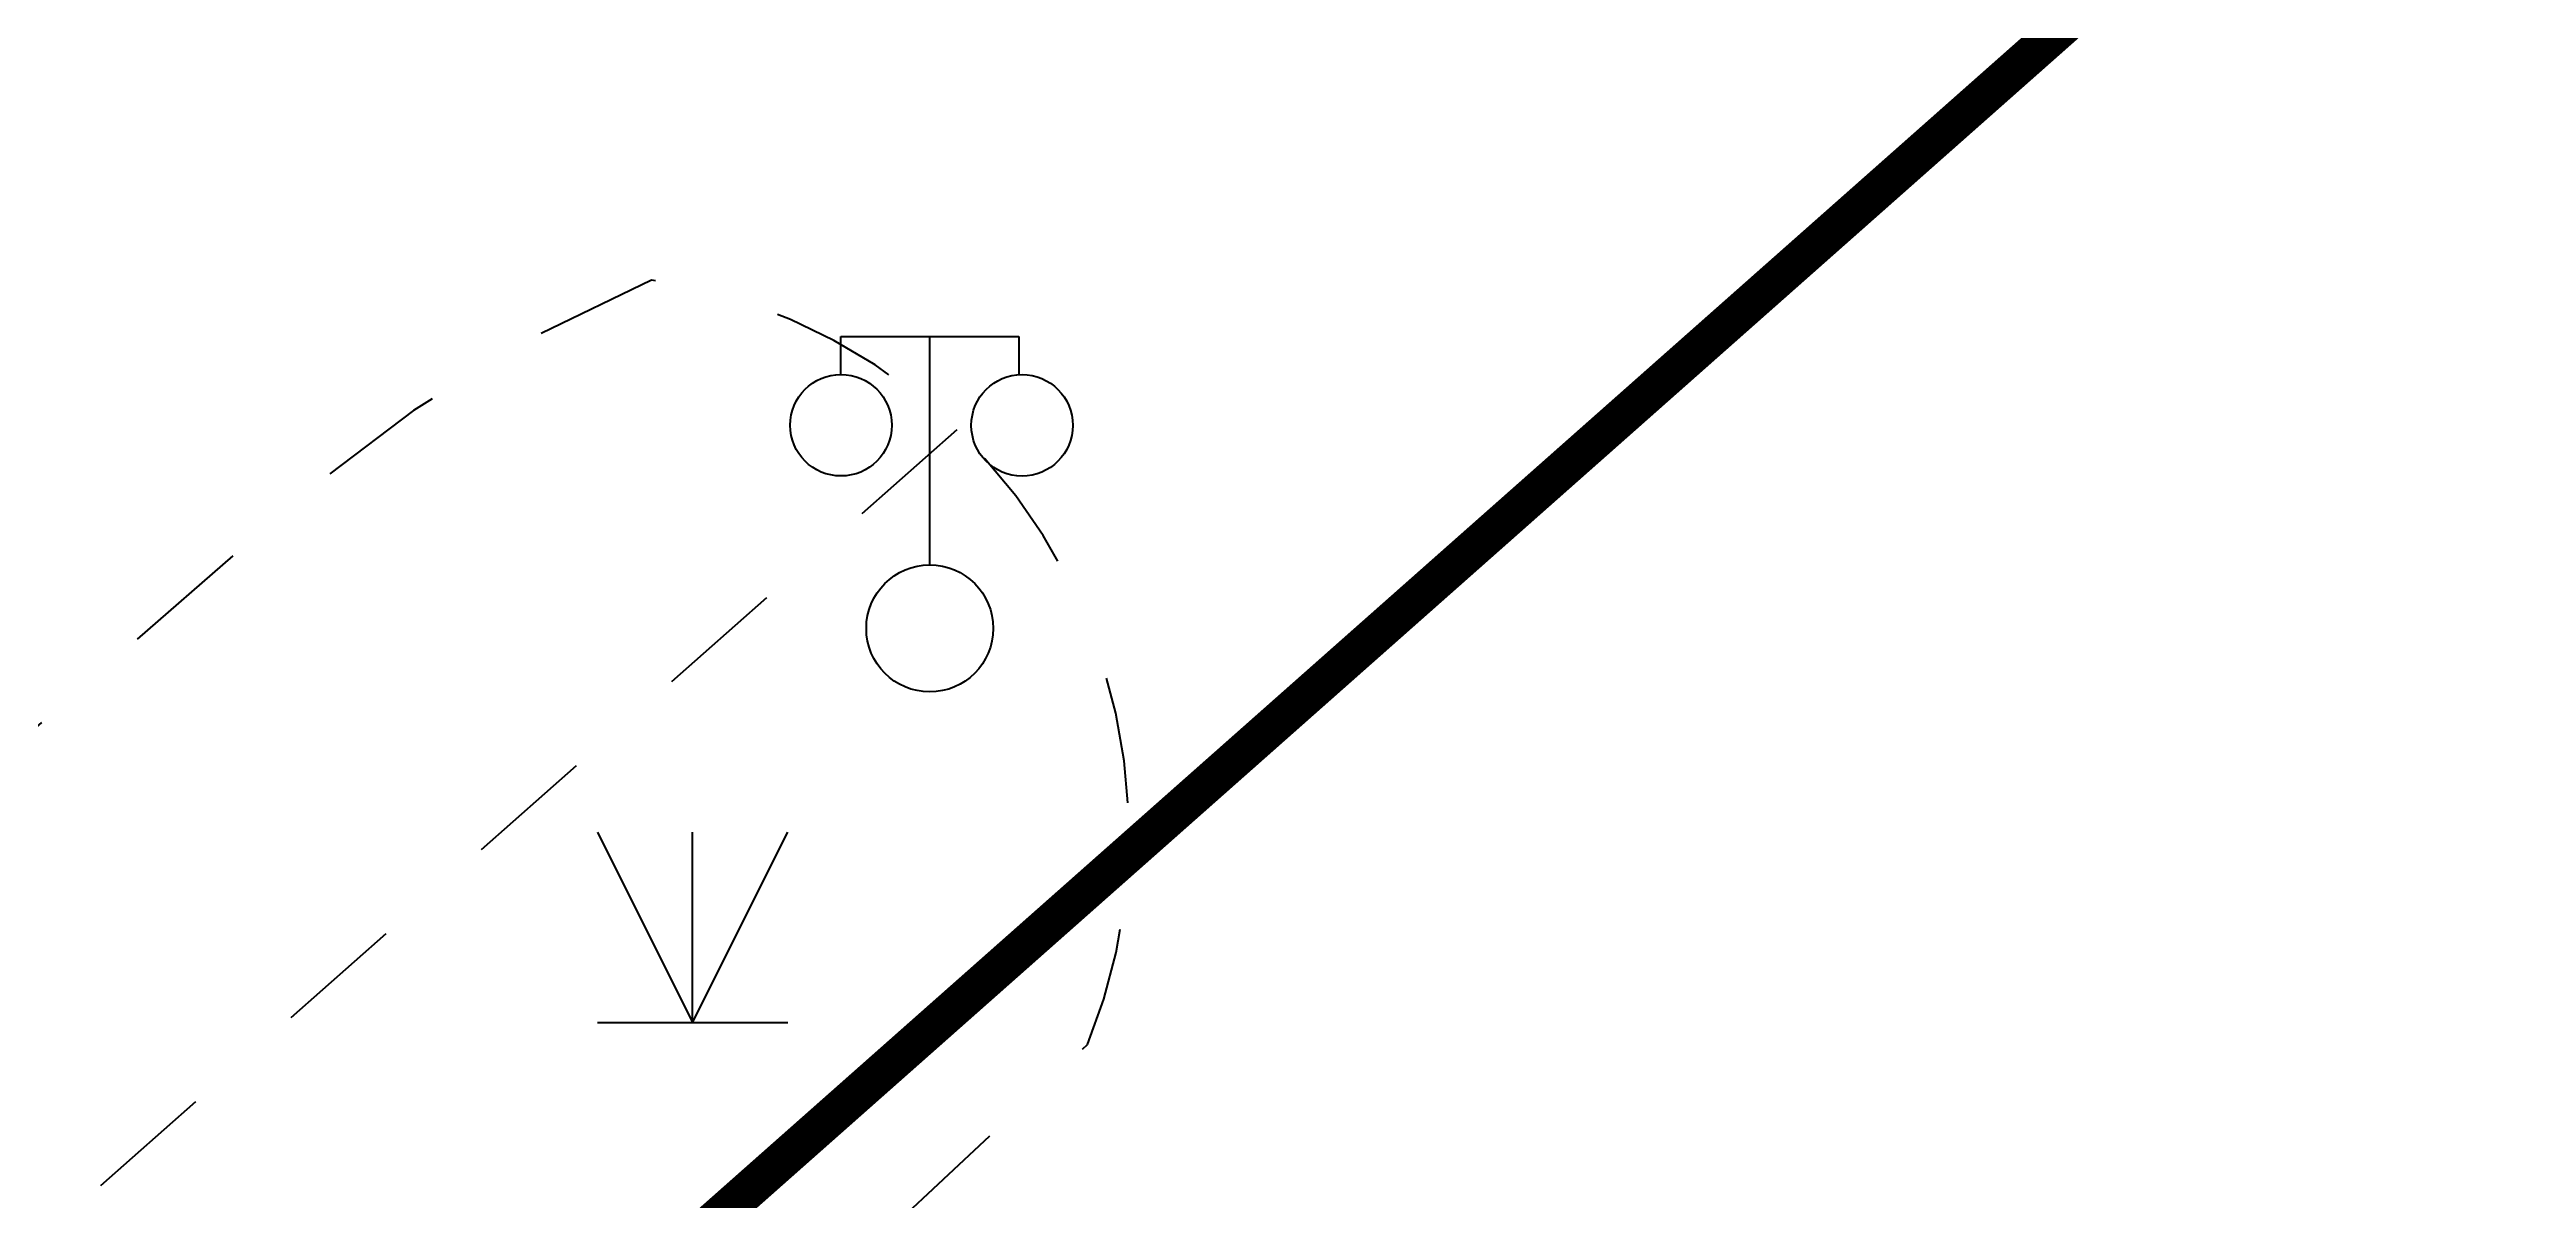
# Model space of a CAD drawing. Extents: x 99002 to 478558, y 2449839 to 2450453.
# Drawn here: x 478498.56 to 478508.32, y 2450304.38 to 2450308.9 of the extents above; entities that cross this region are included whole.
import ezdxf
from ezdxf.enums import TextEntityAlignment as Align

# ---------------------------------------------------------------- set-up
doc = ezdxf.new("R2010")
doc.units = 0
doc.header["$LTSCALE"] = 0.5
for name, pattern in [('DASHEDX2', [38.1, 25.4, -12.7]), ('X11', [6, 5, -1]), ('X6', [2, 1, -1])]:
    doc.linetypes.add(name, pattern=pattern)
doc.layers.get('0').update_dxf_attribs({"linetype": 'CONTINUOUS'})
for name, color, linetype in [('DLDW', 11, 'CONTINUOUS'), ('DLSS', 4, 'CONTINUOUS'), ('GCD', 1, 'CONTINUOUS'), ('ZBTZ', 3, 'CONTINUOUS'), ('建筑红线', 10, 'DASHEDX2')]:
    doc.layers.add(name, color=color, linetype=linetype)
doc.styles.add('正等线体', font='simhei.ttf')

# ---------------------------------------------------------------- blocks, each defined once
blk = doc.blocks.new('gc097')
for p, q in [((-0.7, 2.001), (-0.7, 2.301)), ((-0.7, 2.301), (0.7, 2.299)), ((0, 0.5), (0, 2.3)), ((0.7, 2.299), (0.7, 1.999))]:
    blk.add_line(p, q)
for centre, radius in [((-0.7, 1.601), 0.4), ((0.727, 1.6), 0.4), ((0, 0), 0.5)]:
    blk.add_circle(centre, radius)
blk = doc.blocks.new('gc124')
for p, q in [((-0.75, 1.5), (0, 0)), ((0, 0), (0, 1.5)), ((0, 0), (0.75, 1.5)), ((-0.75, 0), (0.75, 0))]:
    blk.add_line(p, q)
blk = doc.blocks.new('GC200')
at = {"linetype": 'Continuous', "const_width": 0.2, "flags": 128}
blk.add_lwpolyline([(-0.1, 0, 1), (0.1, 0, 1)], format="xyb", close=True, dxfattribs=at)

msp = doc.modelspace()

# ---------------------------------------------------------------- linework, layer by layer
at = {"layer": 'DLSS', "color": 4, "linetype": 'X6', "flags": 128}
for points in [[(478501.8974, 2450304.2762), (478502.6474, 2450304.9773), (478502.7115, 2450305.1561), (478502.76, 2450305.3398), (478502.7925, 2450305.527), (478502.8088, 2450305.7162), (478502.8086, 2450305.9062), (478502.7922, 2450306.0955), (478502.7594, 2450306.2826), (478502.7107, 2450306.4663), (478502.6464, 2450306.645), (478502.5668, 2450306.8175), (478502.4728, 2450306.9826), (478502.3648, 2450307.1389), (478502.2438, 2450307.2854), (478502.1106, 2450307.4209), (478501.9663, 2450307.5444), (478501.8118, 2450307.655), (478501.6484, 2450307.7519), (478501.4773, 2450307.8344), (478501.2997, 2450307.9018), (478501.1169, 2450307.9537), (478500.9303, 2450307.9896), (478500.4491, 2450307.756), (478499.9932, 2450307.476), (478499.5672, 2450307.1524), (478464.6393, 2450276.7051)], [(478502.1333, 2450307.3994), (478472.4524, 2450281.1928), (478465.4394, 2450275.29)]]:
    msp.add_lwpolyline(points, dxfattribs=at)
at = {"layer": '建筑红线', "color": 10, "linetype": 'X11', "const_width": 0.15, "flags": 128}
msp.add_lwpolyline([(478536.0259, 2450335.138), (478263.8817, 2450094.1985), (478263.4448, 2450073.1662), (478447.0851, 2449896.5452), (478535.522, 2449954.3921)], dxfattribs=at)

# ---------------------------------------------------------------- block references
at = {"layer": 'DLDW', "color": 11, "linetype": 'Continuous', "xscale": 0.5, "yscale": 0.5}
msp.add_blockref('gc097', (478502.0265, 2450306.6171, 4.266), dxfattribs=at)
at = {"layer": 'GCD', "color": 1, "linetype": 'Continuous'}
ref = msp.add_blockref('GC200', (478500.9303, 2450307.9896, 4.007), dxfattribs=dict(at, xscale=4.876000004212864e-06, yscale=4.876000004212864e-06, zscale=4.876000004212864e-06))
ref.add_attrib('height', '4.01', dxfattribs={"linetype": 'Continuous', "height": 0.00000975, "style": '正等线体', "width": 0.8}).set_placement((478498.8815, 2450308.7582, 4.007), align=Align.MIDDLE_LEFT)
at = {"layer": 'ZBTZ', "color": 3, "linetype": 'Continuous', "xscale": 0.5, "yscale": 0.5}
msp.add_blockref('gc124', (478501.0921, 2450305.0643), dxfattribs=at)

doc.saveas('drawing.dxf')
